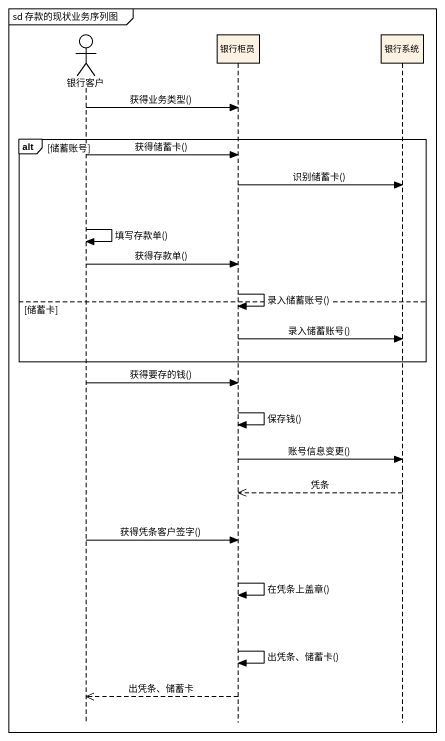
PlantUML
@startuml
mainframe sd 存款的现状业务序列图
hide footbox
actor 银行客户
participant 银行柜员
participant 银行系统

银行客户 -> 银行柜员 : 获得业务类型()
alt 储蓄账号
  银行客户 -> 银行柜员 : 获得储蓄卡()
  银行柜员 -> 银行系统 : 识别储蓄卡()
  银行客户 -> 银行客户 : 填写存款单()
  银行客户 -> 银行柜员 : 获得存款单()
  银行柜员 -> 银行柜员 : 录入储蓄账号()
else 储蓄卡
  银行柜员 -> 银行系统 : 录入储蓄账号()
end
银行客户 -> 银行柜员 : 获得要存的钱()
银行柜员 -> 银行柜员 : 保存钱()
银行柜员 -> 银行系统 : 账号信息变更()
银行系统 -->> 银行柜员 : 凭条
银行客户 -> 银行柜员 : 获得凭条客户签字()
银行柜员 -> 银行柜员 : 在凭条上盖章()
银行柜员 -> 银行柜员 : 出凭条、储蓄卡()
银行柜员 -->> 银行客户 : 出凭条、储蓄卡
@enduml
